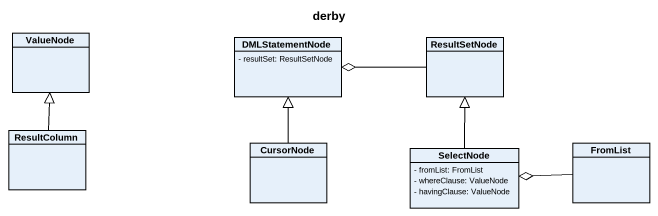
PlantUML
@startuml
title derby
hide circle
hide empty members
skinparam classAttributeIconSize 0
class ValueNode
class DMLStatementNode {
  - resultSet: ResultSetNode
}
class ResultSetNode
class ResultColumn
class CursorNode
class SelectNode {
  - fromList: FromList
  - whereClause: ValueNode
  - havingClause: ValueNode
}
class FromList
ResultSetNode -left-o DMLStatementNode
ResultColumn -up-|> ValueNode
CursorNode -up-|> DMLStatementNode
SelectNode -up-|> ResultSetNode
FromList -left-o SelectNode
@enduml
